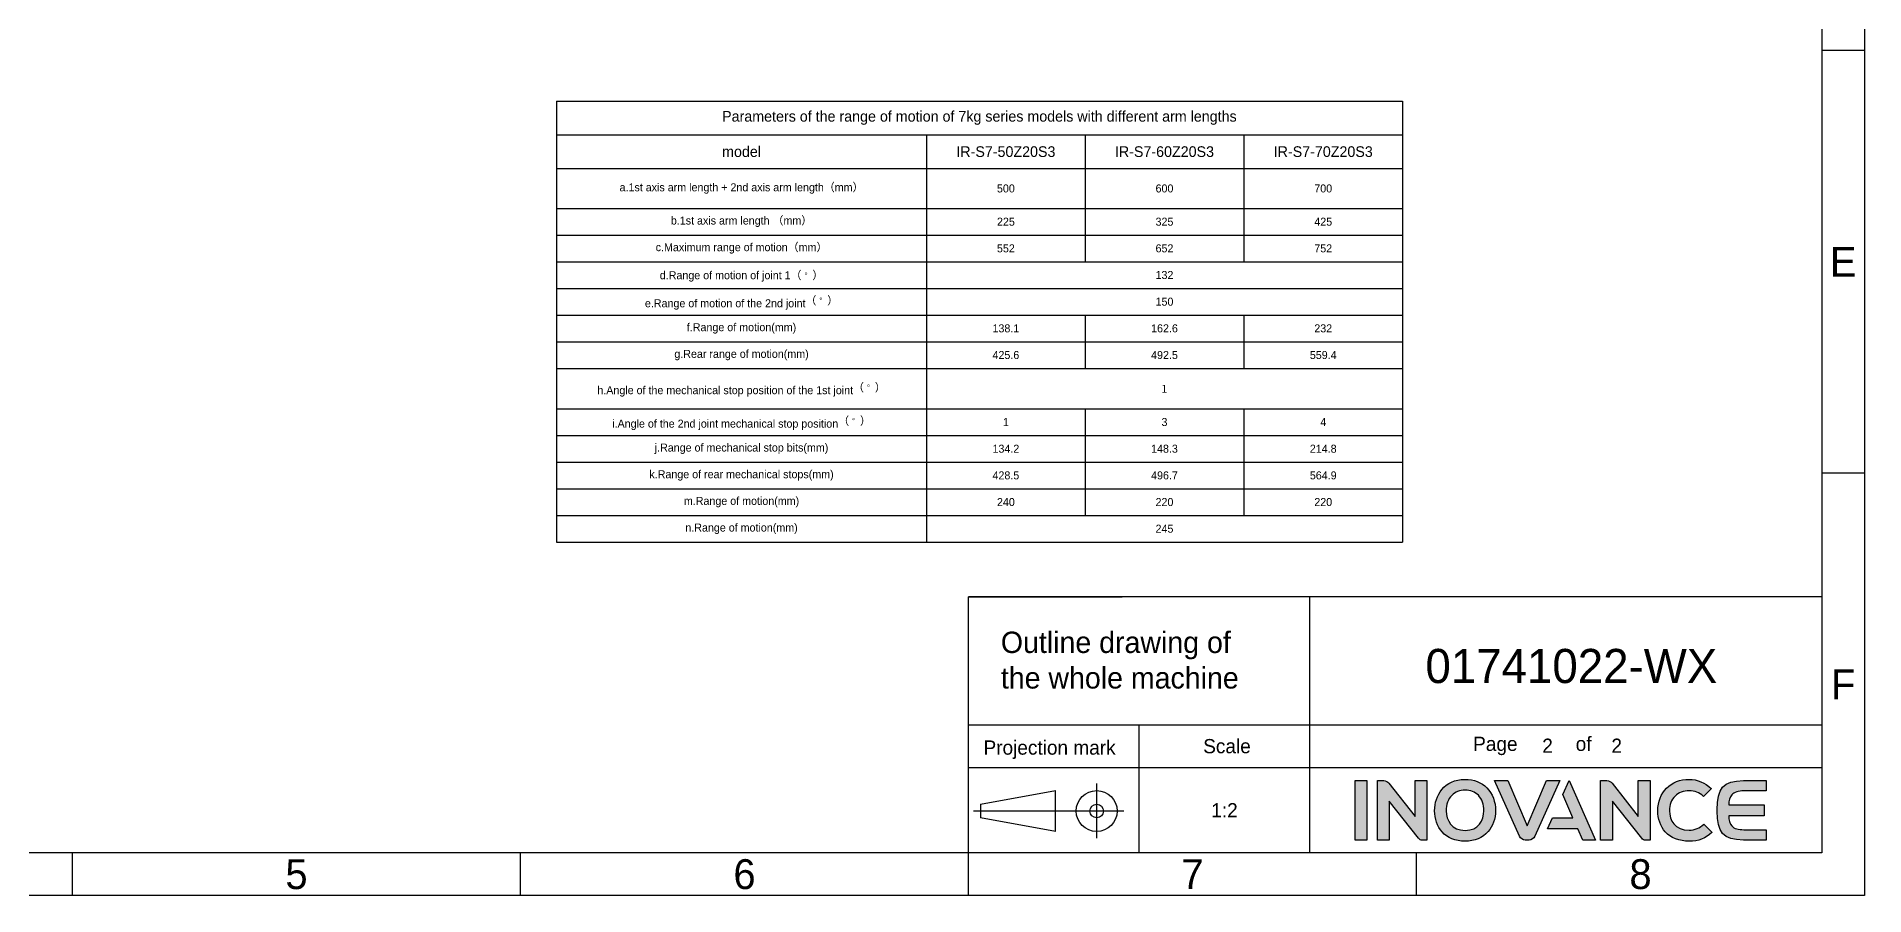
# Model space of a CAD drawing. Header units: millimetres. Extents: x 4086 to 8300, y 123 to 1549.
# Drawn here: x 7271 to 8300, y 124 to 607 of the extents above; entities that cross this region are included whole.
import ezdxf
from ezdxf.enums import TextEntityAlignment as Align

# ---------------------------------------------------------------- set-up
doc = ezdxf.new("R2010")
doc.units = ezdxf.units.MM
doc.layers.add('logo-蓝色', color=7, linetype='Continuous', true_color=0x008ccf)
doc.layers.add('标注层', color=7, linetype='Continuous', lineweight=0)
doc.styles.get("Standard").update_dxf_attribs({"font": 'simsun.ttc'})
doc.styles.add('思源黑', font='SourceHanSansCN-Normal.ttf')

# ---------------------------------------------------------------- blocks, each defined once
blk = doc.blocks.new('1')
at = {"layer": 'logo-蓝色'}
h = blk.add_hatch(color=256, dxfattribs=at)
h.dxf.hatch_style = 1
edge = h.paths.add_edge_path()
edge.add_spline(control_points=[(8013.2, 154.8), (8013.2, 154.8), (8019.8, 154.8), (8019.8, 154.8), (8019.8, 154.8), (8019.8, 154.8), (8019.8, 188.2), (8019.8, 188.2), (8019.8, 188.2), (8019.8, 188.2), (8013.2, 188.2), (8013.2, 188.2), (8013.2, 188.2), (8013.2, 188.2), (8013.2, 154.8), (8013.2, 154.8)], knot_values=[0, 0, 0, 0, 0.25, 0.25, 0.25, 0.25, 0.5, 0.5, 0.5, 0.5, 0.75, 0.75, 0.75, 0.75, 1, 1, 1, 1], degree=3, periodic=1)
h = blk.add_hatch(color=256, dxfattribs=at)
h.dxf.hatch_style = 1
edge = h.paths.add_edge_path()
edge.add_spline(control_points=[(8046.9, 188.2), (8046.9, 188.2), (8046.9, 168.1), (8046.9, 168.1), (8046.9, 168.1), (8046.9, 168.1), (8032.2, 186.7), (8032.2, 186.7), (8032.2, 186.7), (8031.5, 187.6), (8030.5, 188.2), (8029.3, 188.2), (8029.3, 188.2), (8029.3, 188.2), (8025.7, 188.2), (8025.7, 188.2), (8025.7, 188.2), (8025.7, 188.2), (8025.7, 154.7), (8025.7, 154.7), (8025.7, 154.7), (8025.7, 154.7), (8032.4, 154.7), (8032.4, 154.7), (8032.4, 154.7), (8032.4, 154.7), (8032.4, 176.6), (8032.4, 176.6), (8032.4, 176.6), (8032.4, 176.6), (8048.9, 155.8), (8048.9, 155.8), (8048.9, 155.8), (8049.4, 155.1), (8050.1, 154.7), (8051, 154.7), (8051, 154.7), (8051, 154.7), (8053.6, 154.7), (8053.6, 154.7), (8053.6, 154.7), (8053.6, 154.7), (8053.6, 188.2), (8053.6, 188.2), (8053.6, 188.2), (8053.6, 188.2), (8046.9, 188.2), (8046.9, 188.2)], knot_values=[0, 0, 0, 0, 0.083333, 0.083333, 0.083333, 0.083333, 0.166667, 0.166667, 0.166667, 0.166667, 0.25, 0.25, 0.25, 0.25, 0.333333, 0.333333, 0.333333, 0.333333, 0.416667, 0.416667, 0.416667, 0.416667, 0.5, 0.5, 0.5, 0.5, 0.583333, 0.583333, 0.583333, 0.583333, 0.666667, 0.666667, 0.666667, 0.666667, 0.75, 0.75, 0.75, 0.75, 0.833333, 0.833333, 0.833333, 0.833333, 0.916667, 0.916667, 0.916667, 0.916667, 1, 1, 1, 1], degree=3, periodic=1)
h = blk.add_hatch(color=256, dxfattribs=at)
h.dxf.hatch_style = 1
edge = h.paths.add_edge_path(flags=16)
edge.add_spline(control_points=[(8067.5, 179.9), (8069.4, 181.8), (8072, 182.8), (8075, 182.8), (8075, 182.8), (8078.1, 182.8), (8080.6, 181.9), (8082.5, 180), (8082.5, 180), (8084.5, 177.9), (8085.7, 174.7), (8085.6, 171.3), (8085.6, 171.3), (8085.5, 165.9), (8082.7, 160.2), (8075, 160.2), (8075, 160.2), (8067.4, 160.2), (8064.5, 165.9), (8064.4, 171.2), (8064.4, 171.2), (8064.3, 174.6), (8065.5, 177.8), (8067.5, 179.9)], knot_values=[0, 0, 0, 0, 0.166667, 0.166667, 0.166667, 0.166667, 0.333333, 0.333333, 0.333333, 0.333333, 0.5, 0.5, 0.5, 0.5, 0.666667, 0.666667, 0.666667, 0.666667, 0.833333, 0.833333, 0.833333, 0.833333, 1, 1, 1, 1], degree=3, periodic=0)
edge = h.paths.add_edge_path()
edge.add_spline(control_points=[(8075, 188.9), (8063.2, 188.9), (8057.9, 179.8), (8057.9, 171.3), (8057.9, 171.3), (8057.9, 166.7), (8059.4, 162.5), (8062.1, 159.4), (8062.1, 159.4), (8065.1, 155.9), (8069.6, 154.1), (8075, 154.1), (8075, 154.1), (8080.4, 154.1), (8084.9, 155.9), (8088, 159.5), (8088, 159.5), (8090.6, 162.5), (8092.1, 166.8), (8092.2, 171.3), (8092.2, 171.3), (8092.2, 176.3), (8090.4, 180.9), (8087.3, 184.1), (8087.3, 184.1), (8084.2, 187.3), (8080, 188.9), (8075, 188.9)], knot_values=[0, 0, 0, 0, 0.142857, 0.142857, 0.142857, 0.142857, 0.285714, 0.285714, 0.285714, 0.285714, 0.428571, 0.428571, 0.428571, 0.428571, 0.571429, 0.571429, 0.571429, 0.571429, 0.714286, 0.714286, 0.714286, 0.714286, 0.857143, 0.857143, 0.857143, 0.857143, 1, 1, 1, 1], degree=3, periodic=0)
h = blk.add_hatch(color=256, dxfattribs=at)
h.dxf.hatch_style = 1
edge = h.paths.add_edge_path()
edge.add_spline(control_points=[(8120.9, 188.2), (8120.9, 188.2), (8110, 162.7), (8110, 162.7), (8110, 162.7), (8110, 162.7), (8099, 188.2), (8099, 188.2), (8099, 188.2), (8099, 188.2), (8091.6, 188.2), (8091.6, 188.2), (8091.6, 188.2), (8091.6, 188.2), (8105.6, 156.9), (8105.6, 156.9), (8105.6, 156.9), (8106.2, 155.7), (8107.5, 154.8), (8108.9, 154.8), (8108.9, 154.8), (8108.9, 154.8), (8108.9, 154.8), (8108.9, 154.8), (8108.9, 154.8), (8108.9, 154.8), (8111, 154.8), (8111, 154.8), (8111, 154.8), (8111, 154.8), (8111, 154.8), (8111, 154.8), (8111, 154.8), (8112.5, 154.8), (8113.7, 155.7), (8114.3, 156.9), (8114.3, 156.9), (8114.3, 156.9), (8128.3, 188.2), (8128.3, 188.2), (8128.3, 188.2), (8128.3, 188.2), (8120.9, 188.2), (8120.9, 188.2)], knot_values=[0, 0, 0, 0, 0.090909, 0.090909, 0.090909, 0.090909, 0.181818, 0.181818, 0.181818, 0.181818, 0.272727, 0.272727, 0.272727, 0.272727, 0.363636, 0.363636, 0.363636, 0.363636, 0.454545, 0.454545, 0.454545, 0.454545, 0.545455, 0.545455, 0.545455, 0.545455, 0.636364, 0.636364, 0.636364, 0.636364, 0.727273, 0.727273, 0.727273, 0.727273, 0.818182, 0.818182, 0.818182, 0.818182, 0.909091, 0.909091, 0.909091, 0.909091, 1, 1, 1, 1], degree=3, periodic=1)
h = blk.add_hatch(color=256, dxfattribs=at)
h.dxf.hatch_style = 1
edge = h.paths.add_edge_path()
edge.add_spline(control_points=[(8133.5, 188.2), (8133.5, 188.2), (8130, 180.4), (8130, 180.4), (8130, 180.4), (8130, 180.4), (8135.7, 167.2), (8135.7, 167.2), (8135.7, 167.2), (8135.7, 167.2), (8124.1, 167.2), (8124.1, 167.2), (8124.1, 167.2), (8124.1, 167.2), (8121.3, 161), (8121.3, 161), (8121.3, 161), (8121.3, 161), (8138.4, 161), (8138.4, 161), (8138.4, 161), (8138.4, 161), (8141.2, 154.8), (8141.2, 154.8), (8141.2, 154.8), (8141.2, 154.8), (8148.4, 154.8), (8148.4, 154.8), (8148.4, 154.8), (8148.4, 154.8), (8133.5, 188.2), (8133.5, 188.2)], knot_values=[0, 0, 0, 0, 0.125, 0.125, 0.125, 0.125, 0.25, 0.25, 0.25, 0.25, 0.375, 0.375, 0.375, 0.375, 0.5, 0.5, 0.5, 0.5, 0.625, 0.625, 0.625, 0.625, 0.75, 0.75, 0.75, 0.75, 0.875, 0.875, 0.875, 0.875, 1, 1, 1, 1], degree=3, periodic=1)
h = blk.add_hatch(color=256, dxfattribs=at)
h.dxf.hatch_style = 1
edge = h.paths.add_edge_path()
edge.add_spline(control_points=[(8172.4, 188.2), (8172.4, 188.2), (8172.4, 168.1), (8172.4, 168.1), (8172.4, 168.1), (8172.4, 168.1), (8157.7, 186.7), (8157.7, 186.7), (8157.7, 186.7), (8157, 187.6), (8156, 188.2), (8154.8, 188.2), (8154.8, 188.2), (8154.8, 188.2), (8151.2, 188.2), (8151.2, 188.2), (8151.2, 188.2), (8151.2, 188.2), (8151.2, 154.7), (8151.2, 154.7), (8151.2, 154.7), (8151.2, 154.7), (8157.9, 154.7), (8157.9, 154.7), (8157.9, 154.7), (8157.9, 154.7), (8157.9, 176.6), (8157.9, 176.6), (8157.9, 176.6), (8157.9, 176.6), (8174.4, 155.8), (8174.4, 155.8), (8174.4, 155.8), (8174.9, 155.1), (8175.6, 154.7), (8176.5, 154.7), (8176.5, 154.7), (8176.5, 154.7), (8179.1, 154.7), (8179.1, 154.7), (8179.1, 154.7), (8179.1, 154.7), (8179.1, 188.2), (8179.1, 188.2), (8179.1, 188.2), (8179.1, 188.2), (8172.4, 188.2), (8172.4, 188.2)], knot_values=[0, 0, 0, 0, 0.083333, 0.083333, 0.083333, 0.083333, 0.166667, 0.166667, 0.166667, 0.166667, 0.25, 0.25, 0.25, 0.25, 0.333333, 0.333333, 0.333333, 0.333333, 0.416667, 0.416667, 0.416667, 0.416667, 0.5, 0.5, 0.5, 0.5, 0.583333, 0.583333, 0.583333, 0.583333, 0.666667, 0.666667, 0.666667, 0.666667, 0.75, 0.75, 0.75, 0.75, 0.833333, 0.833333, 0.833333, 0.833333, 0.916667, 0.916667, 0.916667, 0.916667, 1, 1, 1, 1], degree=3, periodic=1)
h = blk.add_hatch(color=256, dxfattribs=at)
h.dxf.hatch_style = 1
edge = h.paths.add_edge_path()
edge.add_spline(control_points=[(8209.2, 163.6), (8207.2, 161.6), (8204.1, 160.3), (8201.1, 160.3), (8201.1, 160.3), (8193, 160.3), (8190, 166), (8190, 171.3), (8190, 171.3), (8189.9, 174.5), (8191.1, 177.5), (8193.1, 179.5), (8193.1, 179.5), (8195.1, 181.5), (8197.8, 182.5), (8201.1, 182.5), (8201.1, 182.5), (8204.1, 182.5), (8206.9, 181.5), (8208.9, 179.5), (8208.9, 179.5), (8208.9, 179.5), (8209.1, 179.3), (8209.1, 179.3), (8209.1, 179.3), (8209.1, 179.3), (8213.5, 183.6), (8213.5, 183.6), (8213.5, 183.6), (8213.5, 183.6), (8213.4, 183.8), (8213.4, 183.8), (8213.4, 183.8), (8210, 187.1), (8205.7, 188.9), (8201.1, 188.9), (8201.1, 188.9), (8195.9, 188.9), (8191.5, 187.2), (8188.3, 184), (8188.3, 184), (8185.2, 180.8), (8183.4, 176.2), (8183.4, 171.3), (8183.4, 171.3), (8183.4, 166.7), (8184.9, 162.5), (8187.6, 159.4), (8187.6, 159.4), (8190.8, 155.9), (8195.4, 154.1), (8201.1, 154.1), (8201.1, 154.1), (8206.1, 154.1), (8210.5, 155.8), (8213.8, 159), (8213.8, 159), (8213.8, 159), (8213.9, 159.2), (8213.9, 159.2), (8213.9, 159.2), (8213.9, 159.2), (8209.4, 163.8), (8209.4, 163.8), (8209.4, 163.8), (8209.4, 163.8), (8209.2, 163.6), (8209.2, 163.6)], knot_values=[0, 0, 0, 0, 0.058824, 0.058824, 0.058824, 0.058824, 0.117647, 0.117647, 0.117647, 0.117647, 0.176471, 0.176471, 0.176471, 0.176471, 0.235294, 0.235294, 0.235294, 0.235294, 0.294118, 0.294118, 0.294118, 0.294118, 0.352941, 0.352941, 0.352941, 0.352941, 0.411765, 0.411765, 0.411765, 0.411765, 0.470588, 0.470588, 0.470588, 0.470588, 0.529412, 0.529412, 0.529412, 0.529412, 0.588235, 0.588235, 0.588235, 0.588235, 0.647059, 0.647059, 0.647059, 0.647059, 0.705882, 0.705882, 0.705882, 0.705882, 0.764706, 0.764706, 0.764706, 0.764706, 0.823529, 0.823529, 0.823529, 0.823529, 0.882353, 0.882353, 0.882353, 0.882353, 0.941176, 0.941176, 0.941176, 0.941176, 1, 1, 1, 1], degree=3, periodic=0)
h = blk.add_hatch(color=256, dxfattribs=at)
h.dxf.hatch_style = 1
edge = h.paths.add_edge_path()
edge.add_spline(control_points=[(8231.8, 182.4), (8231.8, 182.4), (8244.3, 182.4), (8244.3, 182.4), (8244.3, 182.4), (8244.3, 182.4), (8244.3, 188.2), (8244.3, 188.2), (8244.3, 188.2), (8244.3, 188.2), (8231.7, 188.2), (8231.7, 188.2), (8231.7, 188.2), (8220, 188.2), (8216.8, 183.7), (8216.8, 171.9), (8216.8, 171.9), (8216.8, 171.9), (8216.8, 171.5), (8216.8, 171.5), (8216.8, 171.5), (8216.8, 171.5), (8216.8, 171.5), (8216.8, 171.5), (8216.8, 171.5), (8216.8, 171.5), (8216.8, 171.5), (8216.8, 171.5), (8216.8, 171.5), (8216.8, 171.5), (8216.8, 171.5), (8216.8, 171.5), (8216.8, 171.5), (8216.8, 171.5), (8216.8, 171), (8216.8, 171), (8216.8, 171), (8216.8, 159.2), (8220, 154.8), (8231.7, 154.8), (8231.7, 154.8), (8231.7, 154.8), (8244.3, 154.8), (8244.3, 154.8), (8244.3, 154.8), (8244.3, 154.8), (8244.3, 160.6), (8244.3, 160.6), (8244.3, 160.6), (8244.3, 160.6), (8231.8, 160.6), (8231.8, 160.6), (8231.8, 160.6), (8228.8, 160.6), (8226.4, 161.1), (8225, 162.7), (8225, 162.7), (8223.9, 164), (8223.4, 166), (8223.3, 168.4), (8223.3, 168.4), (8223.3, 168.4), (8243.2, 168.4), (8243.2, 168.4), (8243.2, 168.4), (8243.2, 168.4), (8243.2, 171.5), (8243.2, 171.5), (8243.2, 171.5), (8243.2, 171.5), (8243.2, 174.6), (8243.2, 174.6), (8243.2, 174.6), (8243.2, 174.6), (8223.3, 174.6), (8223.3, 174.6), (8223.3, 174.6), (8223.4, 176.9), (8223.9, 178.9), (8225, 180.2), (8225, 180.2), (8226.4, 181.8), (8228.8, 182.4), (8231.8, 182.4)], knot_values=[0, 0, 0, 0, 0.047619, 0.047619, 0.047619, 0.047619, 0.095238, 0.095238, 0.095238, 0.095238, 0.142857, 0.142857, 0.142857, 0.142857, 0.190476, 0.190476, 0.190476, 0.190476, 0.238095, 0.238095, 0.238095, 0.238095, 0.285714, 0.285714, 0.285714, 0.285714, 0.333333, 0.333333, 0.333333, 0.333333, 0.380952, 0.380952, 0.380952, 0.380952, 0.428571, 0.428571, 0.428571, 0.428571, 0.47619, 0.47619, 0.47619, 0.47619, 0.52381, 0.52381, 0.52381, 0.52381, 0.571429, 0.571429, 0.571429, 0.571429, 0.619048, 0.619048, 0.619048, 0.619048, 0.666667, 0.666667, 0.666667, 0.666667, 0.714286, 0.714286, 0.714286, 0.714286, 0.761905, 0.761905, 0.761905, 0.761905, 0.809524, 0.809524, 0.809524, 0.809524, 0.857143, 0.857143, 0.857143, 0.857143, 0.904762, 0.904762, 0.904762, 0.904762, 0.952381, 0.952381, 0.952381, 0.952381, 1, 1, 1, 1], degree=3, periodic=0)
at = {"color": 2}
for p, q in [((8299.7, 598.8), (8275.7, 598.8)), ((8299.7, 361.2), (8275.7, 361.2)), ((8275.7, 291.6), (7795.7, 291.6)), ((7795.7, 147.6), (7795.7, 291.6)), ((7795.7, 291.6), (7882.1, 291.6)), ((7987.7, 147.6), (7987.7, 291.6)), ((7795.7, 147.6), (7795.7, 219.6)), ((7795.7, 219.6), (7882.1, 219.6)), ((7795.7, 219.6), (8275.7, 219.6)), ((7891.7, 147.6), (7891.7, 219.6)), ((7795.7, 195.6), (7987.7, 195.6)), ((7867.8, 155.8), (7867.8, 186.5)), ((7802.5, 175), (7844.7, 182.6)), ((7802.5, 175), (7802.5, 167.3)), ((7844.7, 159.6), (7844.7, 182.6)), ((7883.1, 171.1), (7798.6, 171.1)), ((7844.7, 159.6), (7802.5, 167.3)), ((7291.7, 123.6), (7291.7, 147.6)), ((7543.7, 123.6), (7543.7, 147.6)), ((7795.7, 123.6), (7795.7, 147.6)), ((8047.7, 123.6), (8047.7, 147.6))]:
    blk.add_line(p, q, dxfattribs=at)
for points in [[(6283.7, 123.6), (6283.7, 1549.2), (8299.7, 1549.2), (8299.7, 123.6)], [(6403.7, 147.6), (6403.7, 1525.2), (8275.7, 1525.2), (8275.7, 147.6)], [(7987.7, 195.6), (8275.7, 195.6), (8275.7, 147.6), (7987.7, 147.6)]]:
    blk.add_lwpolyline(points, close=True, dxfattribs=at)
for radius in [11.5, 3.84]:
    blk.add_circle((7867.8, 171.1), radius, dxfattribs=at)
at = {"layer": 'logo-蓝色'}
for points, knots in [([(8013.2, 154.8), (8013.2, 154.8), (8019.8, 154.8), (8019.8, 154.8), (8019.8, 154.8), (8019.8, 154.8), (8019.8, 188.2), (8019.8, 188.2), (8019.8, 188.2), (8019.8, 188.2), (8013.2, 188.2), (8013.2, 188.2), (8013.2, 188.2), (8013.2, 188.2), (8013.2, 154.8), (8013.2, 154.8)], [0, 0, 0, 0, 0.25, 0.25, 0.25, 0.25, 0.5, 0.5, 0.5, 0.5, 0.75, 0.75, 0.75, 0.75, 1, 1, 1, 1]), ([(8046.9, 188.2), (8046.9, 188.2), (8046.9, 168.1), (8046.9, 168.1), (8046.9, 168.1), (8046.9, 168.1), (8032.2, 186.7), (8032.2, 186.7), (8032.2, 186.7), (8031.5, 187.6), (8030.5, 188.2), (8029.3, 188.2), (8029.3, 188.2), (8029.3, 188.2), (8025.7, 188.2), (8025.7, 188.2), (8025.7, 188.2), (8025.7, 188.2), (8025.7, 154.7), (8025.7, 154.7), (8025.7, 154.7), (8025.7, 154.7), (8032.4, 154.7), (8032.4, 154.7), (8032.4, 154.7), (8032.4, 154.7), (8032.4, 176.6), (8032.4, 176.6), (8032.4, 176.6), (8032.4, 176.6), (8048.9, 155.8), (8048.9, 155.8), (8048.9, 155.8), (8049.4, 155.1), (8050.1, 154.7), (8051, 154.7), (8051, 154.7), (8051, 154.7), (8053.6, 154.7), (8053.6, 154.7), (8053.6, 154.7), (8053.6, 154.7), (8053.6, 188.2), (8053.6, 188.2), (8053.6, 188.2), (8053.6, 188.2), (8046.9, 188.2), (8046.9, 188.2)], [0, 0, 0, 0, 0.083333, 0.083333, 0.083333, 0.083333, 0.166667, 0.166667, 0.166667, 0.166667, 0.25, 0.25, 0.25, 0.25, 0.333333, 0.333333, 0.333333, 0.333333, 0.416667, 0.416667, 0.416667, 0.416667, 0.5, 0.5, 0.5, 0.5, 0.583333, 0.583333, 0.583333, 0.583333, 0.666667, 0.666667, 0.666667, 0.666667, 0.75, 0.75, 0.75, 0.75, 0.833333, 0.833333, 0.833333, 0.833333, 0.916667, 0.916667, 0.916667, 0.916667, 1, 1, 1, 1]), ([(8075, 188.9), (8063.2, 188.9), (8057.9, 179.8), (8057.9, 171.3), (8057.9, 171.3), (8057.9, 166.7), (8059.4, 162.5), (8062.1, 159.4), (8062.1, 159.4), (8065.1, 155.9), (8069.6, 154.1), (8075, 154.1), (8075, 154.1), (8080.4, 154.1), (8084.9, 155.9), (8088, 159.5), (8088, 159.5), (8090.6, 162.5), (8092.1, 166.8), (8092.2, 171.3), (8092.2, 171.3), (8092.2, 176.3), (8090.4, 180.9), (8087.3, 184.1), (8087.3, 184.1), (8084.2, 187.3), (8080, 188.9), (8075, 188.9)], [0, 0, 0, 0, 0.142857, 0.142857, 0.142857, 0.142857, 0.285714, 0.285714, 0.285714, 0.285714, 0.428571, 0.428571, 0.428571, 0.428571, 0.571429, 0.571429, 0.571429, 0.571429, 0.714286, 0.714286, 0.714286, 0.714286, 0.857143, 0.857143, 0.857143, 0.857143, 1, 1, 1, 1]), ([(8120.9, 188.2), (8120.9, 188.2), (8110, 162.7), (8110, 162.7), (8110, 162.7), (8110, 162.7), (8099, 188.2), (8099, 188.2), (8099, 188.2), (8099, 188.2), (8091.6, 188.2), (8091.6, 188.2), (8091.6, 188.2), (8091.6, 188.2), (8105.6, 156.9), (8105.6, 156.9), (8105.6, 156.9), (8106.2, 155.7), (8107.5, 154.8), (8108.9, 154.8), (8108.9, 154.8), (8108.9, 154.8), (8108.9, 154.8), (8108.9, 154.8), (8108.9, 154.8), (8108.9, 154.8), (8111, 154.8), (8111, 154.8), (8111, 154.8), (8111, 154.8), (8111, 154.8), (8111, 154.8), (8111, 154.8), (8112.5, 154.8), (8113.7, 155.7), (8114.3, 156.9), (8114.3, 156.9), (8114.3, 156.9), (8128.3, 188.2), (8128.3, 188.2), (8128.3, 188.2), (8128.3, 188.2), (8120.9, 188.2), (8120.9, 188.2)], [0, 0, 0, 0, 0.090909, 0.090909, 0.090909, 0.090909, 0.181818, 0.181818, 0.181818, 0.181818, 0.272727, 0.272727, 0.272727, 0.272727, 0.363636, 0.363636, 0.363636, 0.363636, 0.454545, 0.454545, 0.454545, 0.454545, 0.545455, 0.545455, 0.545455, 0.545455, 0.636364, 0.636364, 0.636364, 0.636364, 0.727273, 0.727273, 0.727273, 0.727273, 0.818182, 0.818182, 0.818182, 0.818182, 0.909091, 0.909091, 0.909091, 0.909091, 1, 1, 1, 1]), ([(8133.5, 188.2), (8133.5, 188.2), (8130, 180.4), (8130, 180.4), (8130, 180.4), (8130, 180.4), (8135.7, 167.2), (8135.7, 167.2), (8135.7, 167.2), (8135.7, 167.2), (8124.1, 167.2), (8124.1, 167.2), (8124.1, 167.2), (8124.1, 167.2), (8121.3, 161), (8121.3, 161), (8121.3, 161), (8121.3, 161), (8138.4, 161), (8138.4, 161), (8138.4, 161), (8138.4, 161), (8141.2, 154.8), (8141.2, 154.8), (8141.2, 154.8), (8141.2, 154.8), (8148.4, 154.8), (8148.4, 154.8), (8148.4, 154.8), (8148.4, 154.8), (8133.5, 188.2), (8133.5, 188.2)], [0, 0, 0, 0, 0.125, 0.125, 0.125, 0.125, 0.25, 0.25, 0.25, 0.25, 0.375, 0.375, 0.375, 0.375, 0.5, 0.5, 0.5, 0.5, 0.625, 0.625, 0.625, 0.625, 0.75, 0.75, 0.75, 0.75, 0.875, 0.875, 0.875, 0.875, 1, 1, 1, 1]), ([(8172.4, 188.2), (8172.4, 188.2), (8172.4, 168.1), (8172.4, 168.1), (8172.4, 168.1), (8172.4, 168.1), (8157.7, 186.7), (8157.7, 186.7), (8157.7, 186.7), (8157, 187.6), (8156, 188.2), (8154.8, 188.2), (8154.8, 188.2), (8154.8, 188.2), (8151.2, 188.2), (8151.2, 188.2), (8151.2, 188.2), (8151.2, 188.2), (8151.2, 154.7), (8151.2, 154.7), (8151.2, 154.7), (8151.2, 154.7), (8157.9, 154.7), (8157.9, 154.7), (8157.9, 154.7), (8157.9, 154.7), (8157.9, 176.6), (8157.9, 176.6), (8157.9, 176.6), (8157.9, 176.6), (8174.4, 155.8), (8174.4, 155.8), (8174.4, 155.8), (8174.9, 155.1), (8175.6, 154.7), (8176.5, 154.7), (8176.5, 154.7), (8176.5, 154.7), (8179.1, 154.7), (8179.1, 154.7), (8179.1, 154.7), (8179.1, 154.7), (8179.1, 188.2), (8179.1, 188.2), (8179.1, 188.2), (8179.1, 188.2), (8172.4, 188.2), (8172.4, 188.2)], [0, 0, 0, 0, 0.083333, 0.083333, 0.083333, 0.083333, 0.166667, 0.166667, 0.166667, 0.166667, 0.25, 0.25, 0.25, 0.25, 0.333333, 0.333333, 0.333333, 0.333333, 0.416667, 0.416667, 0.416667, 0.416667, 0.5, 0.5, 0.5, 0.5, 0.583333, 0.583333, 0.583333, 0.583333, 0.666667, 0.666667, 0.666667, 0.666667, 0.75, 0.75, 0.75, 0.75, 0.833333, 0.833333, 0.833333, 0.833333, 0.916667, 0.916667, 0.916667, 0.916667, 1, 1, 1, 1]), ([(8209.2, 163.6), (8207.2, 161.6), (8204.1, 160.3), (8201.1, 160.3), (8201.1, 160.3), (8193, 160.3), (8190, 166), (8190, 171.3), (8190, 171.3), (8189.9, 174.5), (8191.1, 177.5), (8193.1, 179.5), (8193.1, 179.5), (8195.1, 181.5), (8197.8, 182.5), (8201.1, 182.5), (8201.1, 182.5), (8204.1, 182.5), (8206.9, 181.5), (8208.9, 179.5), (8208.9, 179.5), (8208.9, 179.5), (8209.1, 179.3), (8209.1, 179.3), (8209.1, 179.3), (8209.1, 179.3), (8213.5, 183.6), (8213.5, 183.6), (8213.5, 183.6), (8213.5, 183.6), (8213.4, 183.8), (8213.4, 183.8), (8213.4, 183.8), (8210, 187.1), (8205.7, 188.9), (8201.1, 188.9), (8201.1, 188.9), (8195.9, 188.9), (8191.5, 187.2), (8188.3, 184), (8188.3, 184), (8185.2, 180.8), (8183.4, 176.2), (8183.4, 171.3), (8183.4, 171.3), (8183.4, 166.7), (8184.9, 162.5), (8187.6, 159.4), (8187.6, 159.4), (8190.8, 155.9), (8195.4, 154.1), (8201.1, 154.1), (8201.1, 154.1), (8206.1, 154.1), (8210.5, 155.8), (8213.8, 159), (8213.8, 159), (8213.8, 159), (8213.9, 159.2), (8213.9, 159.2), (8213.9, 159.2), (8213.9, 159.2), (8209.4, 163.8), (8209.4, 163.8), (8209.4, 163.8), (8209.4, 163.8), (8209.2, 163.6), (8209.2, 163.6)], [0, 0, 0, 0, 0.058824, 0.058824, 0.058824, 0.058824, 0.117647, 0.117647, 0.117647, 0.117647, 0.176471, 0.176471, 0.176471, 0.176471, 0.235294, 0.235294, 0.235294, 0.235294, 0.294118, 0.294118, 0.294118, 0.294118, 0.352941, 0.352941, 0.352941, 0.352941, 0.411765, 0.411765, 0.411765, 0.411765, 0.470588, 0.470588, 0.470588, 0.470588, 0.529412, 0.529412, 0.529412, 0.529412, 0.588235, 0.588235, 0.588235, 0.588235, 0.647059, 0.647059, 0.647059, 0.647059, 0.705882, 0.705882, 0.705882, 0.705882, 0.764706, 0.764706, 0.764706, 0.764706, 0.823529, 0.823529, 0.823529, 0.823529, 0.882353, 0.882353, 0.882353, 0.882353, 0.941176, 0.941176, 0.941176, 0.941176, 1, 1, 1, 1]), ([(8231.8, 182.4), (8231.8, 182.4), (8244.3, 182.4), (8244.3, 182.4), (8244.3, 182.4), (8244.3, 182.4), (8244.3, 188.2), (8244.3, 188.2), (8244.3, 188.2), (8244.3, 188.2), (8231.7, 188.2), (8231.7, 188.2), (8231.7, 188.2), (8220, 188.2), (8216.8, 183.7), (8216.8, 171.9), (8216.8, 171.9), (8216.8, 171.9), (8216.8, 171.5), (8216.8, 171.5), (8216.8, 171.5), (8216.8, 171.5), (8216.8, 171.5), (8216.8, 171.5), (8216.8, 171.5), (8216.8, 171.5), (8216.8, 171.5), (8216.8, 171.5), (8216.8, 171.5), (8216.8, 171.5), (8216.8, 171.5), (8216.8, 171.5), (8216.8, 171.5), (8216.8, 171.5), (8216.8, 171), (8216.8, 171), (8216.8, 171), (8216.8, 159.2), (8220, 154.8), (8231.7, 154.8), (8231.7, 154.8), (8231.7, 154.8), (8244.3, 154.8), (8244.3, 154.8), (8244.3, 154.8), (8244.3, 154.8), (8244.3, 160.6), (8244.3, 160.6), (8244.3, 160.6), (8244.3, 160.6), (8231.8, 160.6), (8231.8, 160.6), (8231.8, 160.6), (8228.8, 160.6), (8226.4, 161.1), (8225, 162.7), (8225, 162.7), (8223.9, 164), (8223.4, 166), (8223.3, 168.4), (8223.3, 168.4), (8223.3, 168.4), (8243.2, 168.4), (8243.2, 168.4), (8243.2, 168.4), (8243.2, 168.4), (8243.2, 171.5), (8243.2, 171.5), (8243.2, 171.5), (8243.2, 171.5), (8243.2, 174.6), (8243.2, 174.6), (8243.2, 174.6), (8243.2, 174.6), (8223.3, 174.6), (8223.3, 174.6), (8223.3, 174.6), (8223.4, 176.9), (8223.9, 178.9), (8225, 180.2), (8225, 180.2), (8226.4, 181.8), (8228.8, 182.4), (8231.8, 182.4)], [0, 0, 0, 0, 0.047619, 0.047619, 0.047619, 0.047619, 0.095238, 0.095238, 0.095238, 0.095238, 0.142857, 0.142857, 0.142857, 0.142857, 0.190476, 0.190476, 0.190476, 0.190476, 0.238095, 0.238095, 0.238095, 0.238095, 0.285714, 0.285714, 0.285714, 0.285714, 0.333333, 0.333333, 0.333333, 0.333333, 0.380952, 0.380952, 0.380952, 0.380952, 0.428571, 0.428571, 0.428571, 0.428571, 0.47619, 0.47619, 0.47619, 0.47619, 0.52381, 0.52381, 0.52381, 0.52381, 0.571429, 0.571429, 0.571429, 0.571429, 0.619048, 0.619048, 0.619048, 0.619048, 0.666667, 0.666667, 0.666667, 0.666667, 0.714286, 0.714286, 0.714286, 0.714286, 0.761905, 0.761905, 0.761905, 0.761905, 0.809524, 0.809524, 0.809524, 0.809524, 0.857143, 0.857143, 0.857143, 0.857143, 0.904762, 0.904762, 0.904762, 0.904762, 0.952381, 0.952381, 0.952381, 0.952381, 1, 1, 1, 1]), ([(8067.5, 179.9), (8069.4, 181.8), (8072, 182.8), (8075, 182.8), (8075, 182.8), (8078.1, 182.8), (8080.6, 181.9), (8082.5, 180), (8082.5, 180), (8084.5, 177.9), (8085.7, 174.7), (8085.6, 171.3), (8085.6, 171.3), (8085.5, 165.9), (8082.7, 160.2), (8075, 160.2), (8075, 160.2), (8067.4, 160.2), (8064.5, 165.9), (8064.4, 171.2), (8064.4, 171.2), (8064.3, 174.6), (8065.5, 177.8), (8067.5, 179.9)], [0, 0, 0, 0, 0.166667, 0.166667, 0.166667, 0.166667, 0.333333, 0.333333, 0.333333, 0.333333, 0.5, 0.5, 0.5, 0.5, 0.666667, 0.666667, 0.666667, 0.666667, 0.833333, 0.833333, 0.833333, 0.833333, 1, 1, 1, 1])]:
    blk.add_open_spline(points, degree=3, knots=knots, dxfattribs=at)
at = {"color": 2, "style": '思源黑'}
for s, height, p in [('E', 16.8, (8287.7, 480)), ('F', 16.8, (8287.7, 242.4)), ('Projection mark', 8, (7841.3, 206.8)), ('Scale', 8, (7941.1, 207.6)), ('5', 16.8, (7417.7, 135.6)), ('6', 16.8, (7669.7, 135.6)), ('7', 16.8, (7921.7, 135.6)), ('8', 16.8, (8173.7, 135.6))]:
    blk.add_text(s, height=height, dxfattribs=at).set_placement(p, align=Align.MIDDLE_CENTER)
blk.add_text('Page           of    ', height=8, dxfattribs=at).set_placement((8118.8, 207.9), align=Align.MIDDLE)
at = {"color": 2, "insert": (7813.9, 272), "char_height": 12, "width": 145.175, "attachment_point": 1}
blk.add_mtext('{\\fSource Han Sans CN Regular|b0|i0|c0|p34;Outline drawing of the whole machine}', dxfattribs=at)
at = {"color": 7, "style": '思源黑'}
for tag, height, p in [('编号', 19.2, (8134.8, 252.7)), ('比例', 8, (7939.7, 171.6))]:
    blk.add_attdef(tag, text='', height=height, dxfattribs=at).set_placement(p, align=Align.MIDDLE)
at = {"linetype": 'Continuous', "lineweight": 0, "ltscale": 0.3, "style": '思源黑'}
for tag, p in [('当前页', (8121.4, 207.9)), ('总页数', (8160.3, 207.9))]:
    blk.add_attdef(tag, text='', height=8, dxfattribs=at).set_placement(p, align=Align.MIDDLE)
blk = doc.blocks.new('*T1661')
at = {"layer": '标注层', "color": 0, "lineweight": -2, "transparency": 16777216}
for p, q in [((0, 0), (475.9, 0)), ((0, 0), (0, -248.1)), ((475.9, 0), (475.9, -248.1)), ((0, -19), (475.9, -19)), ((208.2, -19), (208.2, -248.1)), ((297.4, -19), (297.4, -90.4)), ((386.7, -19), (386.7, -90.4)), ((0, -38), (475.9, -38)), ((0, -60.4), (475.9, -60.4)), ((0, -75.4), (475.9, -75.4)), ((0, -90.4), (475.9, -90.4)), ((0, -105.4), (475.9, -105.4)), ((0, -120.4), (475.9, -120.4)), ((297.4, -120.4), (297.4, -150.4)), ((386.7, -120.4), (386.7, -150.4)), ((0, -135.4), (475.9, -135.4)), ((0, -150.4), (475.9, -150.4)), ((0, -173.1), (475.9, -173.1)), ((297.4, -173.1), (297.4, -233.1)), ((386.7, -173.1), (386.7, -233.1)), ((0, -188.1), (475.9, -188.1)), ((0, -203.1), (475.9, -203.1)), ((0, -218.1), (475.9, -218.1)), ((0, -233.1), (475.9, -233.1)), ((0, -248.1), (475.9, -248.1))]:
    blk.add_line(p, q, dxfattribs=at)
at = {"layer": '标注层', "color": 0, "transparency": 16777216, "attachment_point": 5, "style": '思源黑'}
for s, insert, char_height, width in [('{\\C256;Parameters of the range of motion of 7kg series models with different arm lengths}', (237.9, -9.5), 6, 472.874), ('model', (104.1, -28.5), 6, 205.202), ('IR-S7-50Z20S3', (252.8, -28.5), 6, 86.224), ('IR-S7-60Z20S3', (342, -28.5), 6, 86.224), ('IR-S7-70Z20S3', (431.3, -28.5), 6, 86.224), ('a.{\\C256;1st axis arm length + 2nd axis arm length}（mm）', (104.1, -49.2), 4.5, 205.202), ('500', (252.8, -49.2), 4.5, 86.224), ('600', (342, -49.2), 4.5, 86.224), ('700', (431.3, -49.2), 4.5, 86.224), ('b.{\\C256;1st axis arm length }（mm）', (104.1, -67.9), 4.5, 205.202), ('225', (252.8, -67.9), 4.5, 86.224), ('325', (342, -67.9), 4.5, 86.224), ('425', (431.3, -67.9), 4.5, 86.224), ('c.{\\C256;Maximum range of motion}（mm）', (104.1, -82.9), 4.5, 205.202), ('552', (252.8, -82.9), 4.5, 86.224), ('652', (342, -82.9), 4.5, 86.224), ('752', (431.3, -82.9), 4.5, 86.224), ('\\A1;d.{\\C256;Range of motion of joint 1}（ {\\H0.7x;\\S。^ ;}）', (104.1, -97.9), 4.5, 205.202), ('132', (342, -97.9), 4.5, 264.672), ('e.{\\C256;Range of motion of the 2nd joint\\A1;\\C0;（ {\\H0.7x;\\S。^ ;}）}', (104.1, -112.9), 4.5, 205.202), ('150', (342, -112.9), 4.5, 264.672), ('f.{\\C256;Range of motion}(mm)', (104.1, -127.9), 4.5, 205.202), ('138.1', (252.8, -127.9), 4.5, 86.224), ('162.6', (342, -127.9), 4.5, 86.224), ('232', (431.3, -127.9), 4.5, 86.224), ('g.{\\C256;Rear range of motion}(mm)', (104.1, -142.9), 4.5, 205.202), ('425.6', (252.8, -142.9), 4.5, 86.224), ('492.5', (342, -142.9), 4.5, 86.224), ('559.4', (431.3, -142.9), 4.5, 86.224), ('h.{\\C256;Angle of the mechanical stop position of the 1st joint\\A1;\\C0;（ {\\H0.7x;\\S。^ ;}）}', (104.1, -161.8), 4.5, 205.202), ('i.{\\C256;Angle of the 2nd joint mechanical stop position\\A1;\\C0;（ {\\H0.7x;\\S。^ ;}）}', (104.1, -180.6), 4.5, 205.202), ('1', (252.8, -180.6), 4.5, 86.224), ('3', (342, -180.6), 4.5, 86.224), ('4', (431.3, -180.6), 4.5, 86.224), ('j.{\\C256;Range of mechanical stop bits}(mm)', (104.1, -195.6), 4.5, 205.202), ('134.2', (252.8, -195.6), 4.5, 86.224), ('148.3', (342, -195.6), 4.5, 86.224), ('214.8', (431.3, -195.6), 4.5, 86.224), ('k.{\\C256;Range of rear mechanical stops}(mm)', (104.1, -210.6), 4.5, 205.202), ('428.5', (252.8, -210.6), 4.5, 86.224), ('496.7', (342, -210.6), 4.5, 86.224), ('564.9', (431.3, -210.6), 4.5, 86.224), ('m.{\\C256;Range of motion}(mm)', (104.1, -225.6), 4.5, 205.202), ('240', (252.8, -225.6), 4.5, 86.224), ('220', (342, -225.6), 4.5, 86.224), ('220', (431.3, -225.6), 4.5, 86.224), ('n.{\\C256;Range of motion}(mm)', (104.1, -240.6), 4.5, 205.202), ('245', (342, -240.6), 4.5, 264.672)]:
    blk.add_mtext(s, dxfattribs=dict(at, insert=insert, char_height=char_height, width=width))
at = {"layer": '标注层', "color": 0, "transparency": 16777216, "insert": (342, -161.8), "char_height": 4.5, "width": 264.672, "attachment_point": 5}
blk.add_mtext('1', dxfattribs=at)

msp = doc.modelspace()

# ---------------------------------------------------------------- block references
msp.add_blockref('1', (0, 0)).add_auto_attribs({'编号': '01741022-WX', '比例': '1:2', '总页数': '2', '当前页': '2'})
msp.add_blockref('*T1661', (7563.9324, 570.4713))

doc.saveas('drawing.dxf')
